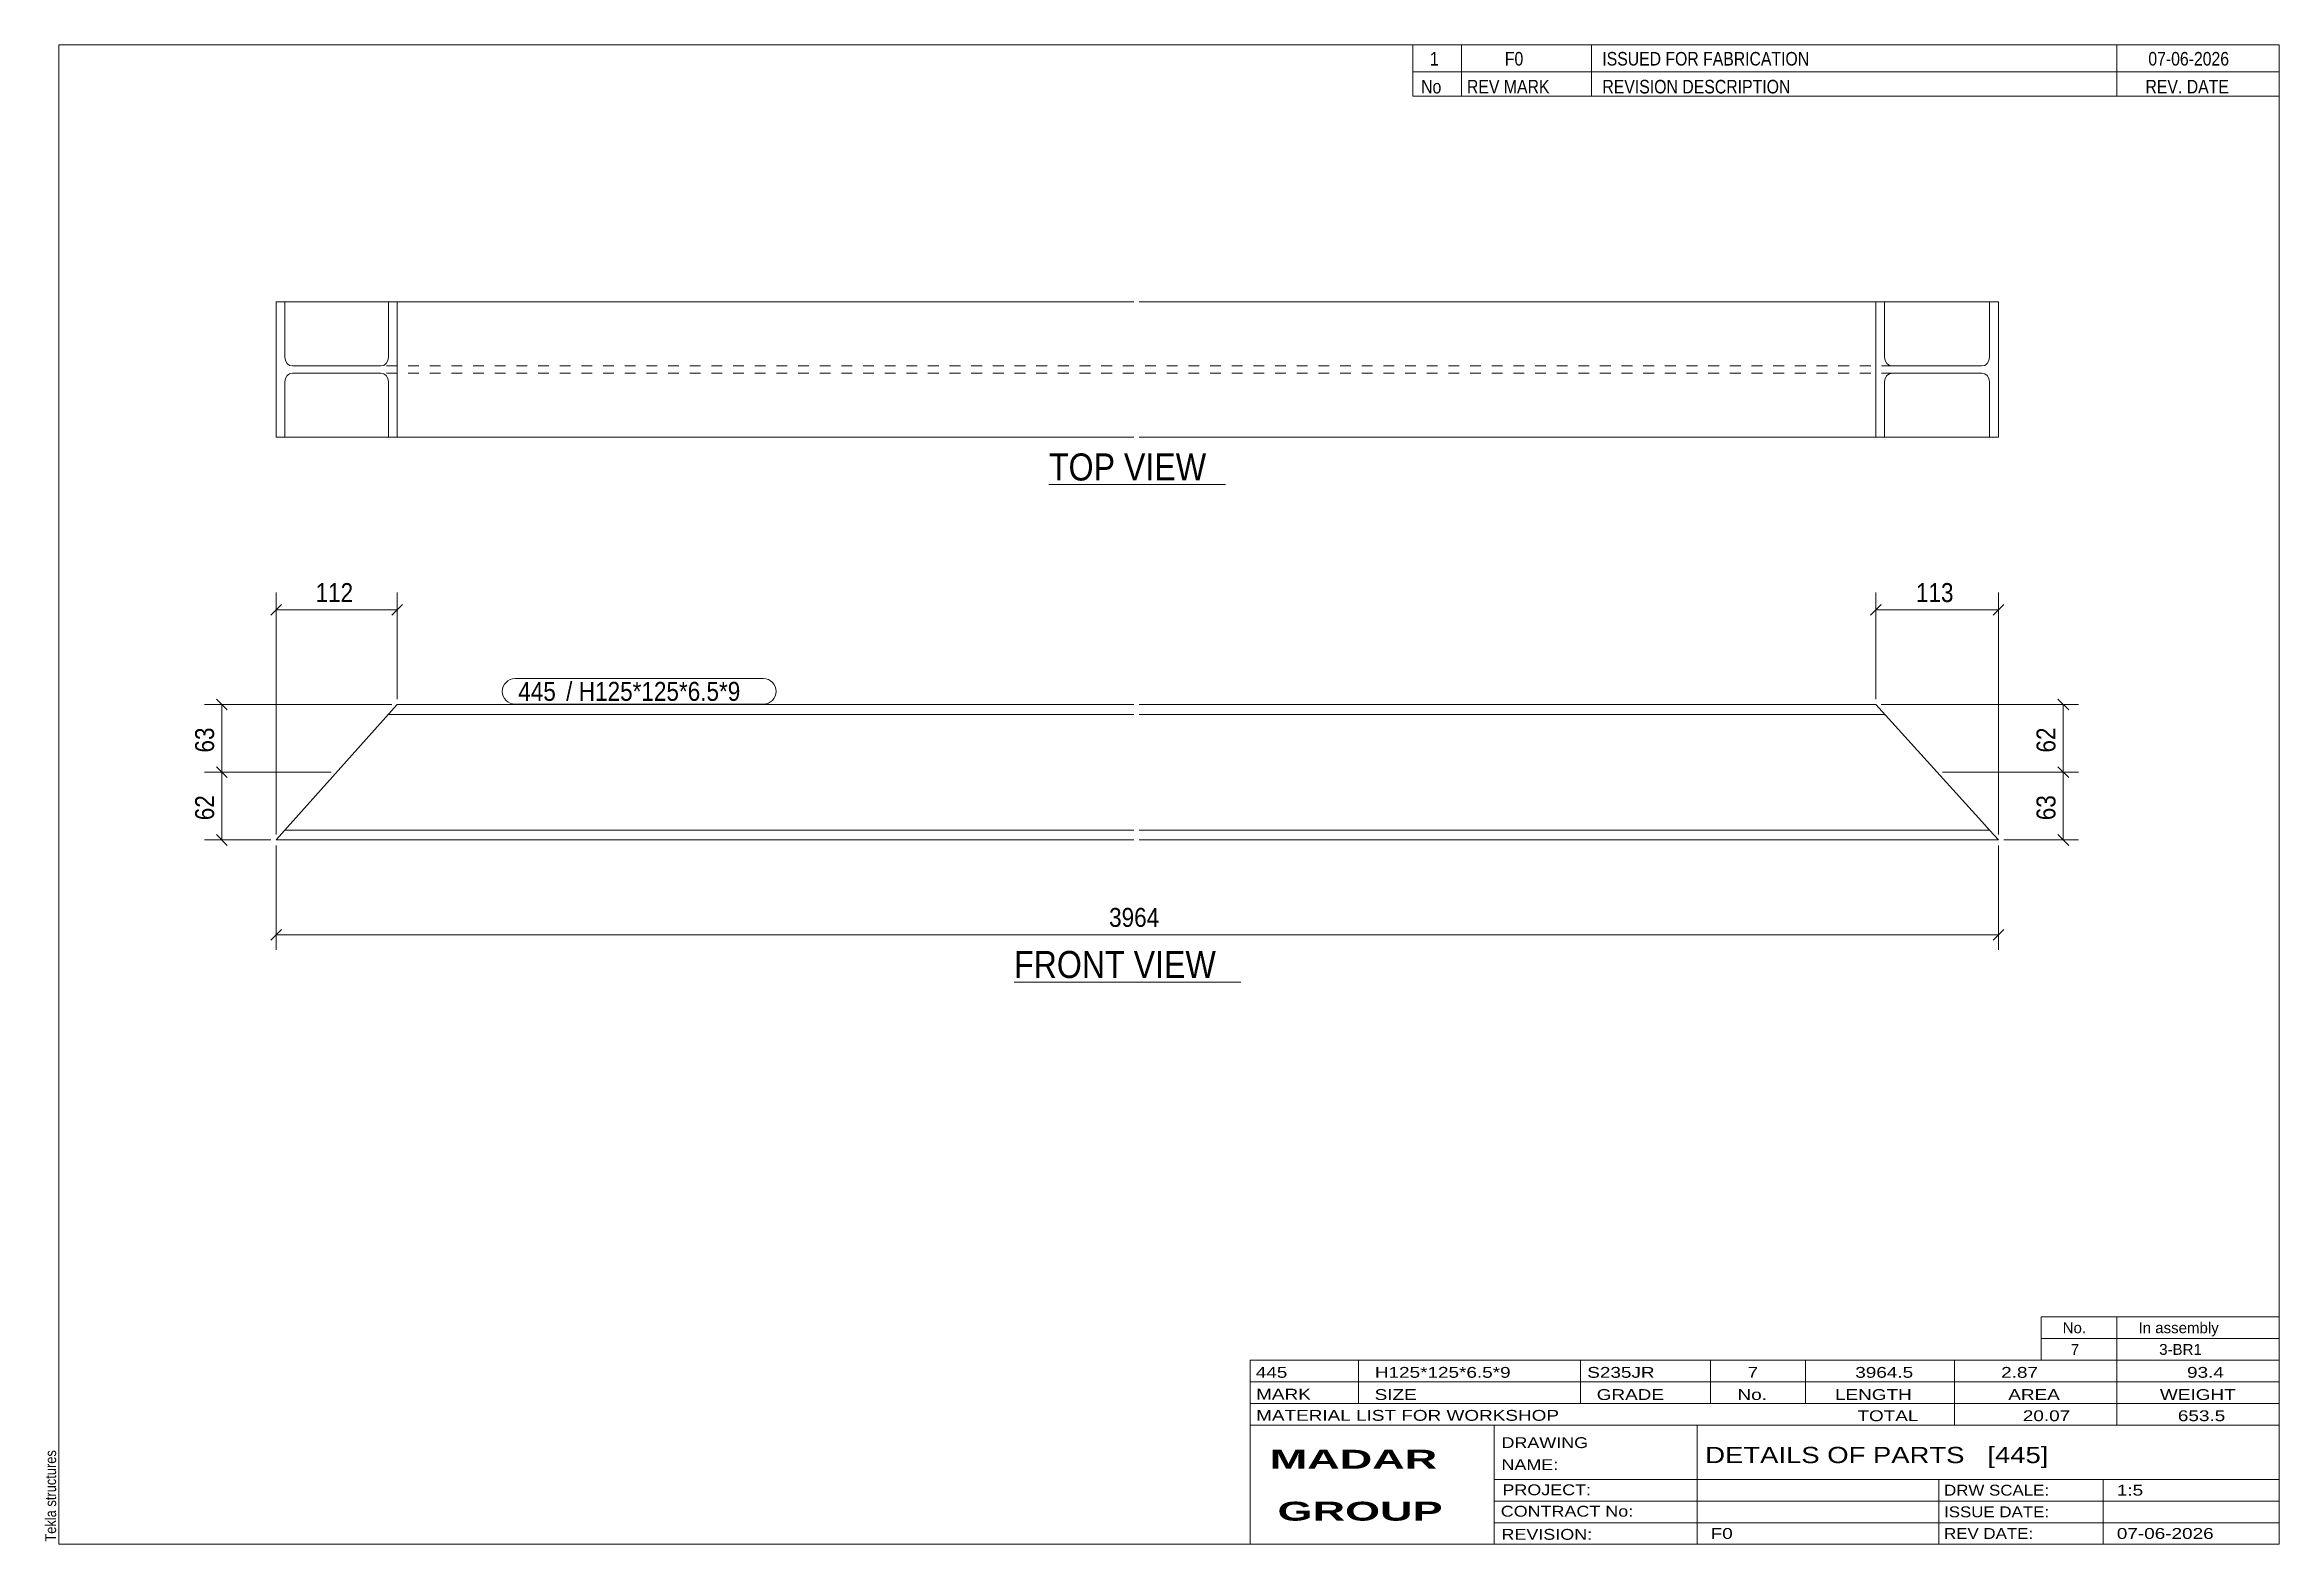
# Model space of a CAD drawing. Header units: millimetres. Extents: x 2 to 415, y 5 to 282.
import ezdxf

# ---------------------------------------------------------------- set-up
doc = ezdxf.new("R2010")
doc.units = ezdxf.units.MM
doc.linetypes.add('XKITLINE00', pattern=[0])
doc.linetypes.add('XKITLINE02', pattern=[4, 2, -2])
for name, color, linetype, lineweight in [('Dimensions', 7, 'Continuous', 0), ('DrawingSheet', 5, 'Continuous', 0), ('OtherObjectType', 7, 'Continuous', 0), ('Part', 2, 'Continuous', 0), ('PartMark', 7, 'Continuous', 0)]:
    doc.layers.add(name, color=color, linetype=linetype, lineweight=lineweight)
doc.styles.add('ARIAL', font='ARIAL.TTF')
doc.styles.add('ARIAL_BOLD', font='ARIALBD.TTF')
doc.styles.add('ARIAL_NARROW', font='ARIALN.TTF')

# ---------------------------------------------------------------- blocks, each defined once
blk = doc.blocks.new('*A1')
at = {"layer": 'Part', "color": 2, "linetype": 'XKITLINE00', "lineweight": 0}
for p, q in [((67.49, 160.1), (45.12, 135.1)), ((203.49, 158.3), (65.88, 158.3)), ((203.49, 160.1), (67.49, 160.1)), ((340.49, 160.1), (204.49, 160.1)), ((342.12, 158.3), (204.49, 158.3)), ((360.05, 138.5), (340.49, 160.1)), ((203.49, 136.9), (46.73, 136.9)), ((361.5, 136.9), (204.49, 136.9)), ((361.5, 136.9), (360.05, 138.5)), ((363.13, 135.1), (361.5, 136.9)), ((203.49, 135.1), (45.12, 135.1)), ((363.13, 135.1), (204.49, 135.1))]:
    blk.add_line(p, q, dxfattribs=at)
at = {"layer": 'Part', "color": 7, "linetype": 'XKITLINE02', "lineweight": 0}
for p, q in [((342.23, 158.18), (342.12, 158.3)), ((361.39, 137.02), (360.6, 137.89)), ((361.5, 136.9), (361.39, 137.02))]:
    blk.add_line(p, q, dxfattribs=at)
blk = doc.blocks.new('*A2')
at = {"layer": 'Part', "color": 2, "linetype": 'XKITLINE00', "lineweight": 0}
for p, q in [((45.12, 209.5), (45.12, 234.5)), ((46.73, 234.5), (45.12, 234.5)), ((203.49, 234.5), (46.73, 234.5)), ((46.73, 224.25), (46.73, 234.5)), ((65.88, 224.25), (65.88, 234.5)), ((67.49, 209.5), (67.49, 234.5)), ((363.13, 234.5), (204.49, 234.5)), ((340.49, 209.5), (340.49, 234.5)), ((342.12, 224.25), (342.12, 234.5)), ((361.5, 224.25), (361.5, 234.5)), ((363.13, 209.5), (363.13, 234.5)), ((46.84, 223.64), (46.73, 224.25)), ((47.15, 223.12), (46.84, 223.64)), ((47.62, 222.77), (47.15, 223.12)), ((65.46, 223.12), (64.99, 222.77)), ((65.77, 223.64), (65.46, 223.12)), ((65.88, 224.25), (65.77, 223.64)), ((342.23, 223.64), (342.12, 224.25)), ((342.54, 223.12), (342.23, 223.64)), ((343.01, 222.77), (342.54, 223.12)), ((361.07, 223.12), (360.6, 222.77)), ((361.39, 223.64), (361.07, 223.12)), ((361.5, 224.25), (361.39, 223.64)), ((46.73, 219.75), (46.84, 220.36)), ((46.73, 209.5), (46.73, 219.75)), ((46.84, 220.36), (47.15, 220.88)), ((47.15, 220.88), (47.62, 221.23)), ((48.17, 222.65), (47.62, 222.77)), ((47.62, 221.23), (48.17, 221.35)), ((64.45, 222.65), (48.17, 222.65)), ((48.17, 221.35), (64.45, 221.35)), ((64.99, 222.77), (64.45, 222.65)), ((64.45, 221.35), (64.99, 221.23)), ((64.99, 221.23), (65.46, 220.88)), ((65.46, 220.88), (65.77, 220.36)), ((65.77, 220.36), (65.88, 219.75)), ((65.88, 209.5), (65.88, 219.75)), ((342.12, 219.75), (342.23, 220.36)), ((342.12, 209.5), (342.12, 219.75)), ((342.23, 220.36), (342.54, 220.88)), ((342.54, 220.88), (343.01, 221.23)), ((343.57, 222.65), (343.01, 222.77)), ((343.01, 221.23), (343.57, 221.35)), ((360.05, 222.65), (343.57, 222.65)), ((360.05, 221.35), (343.57, 221.35)), ((360.6, 222.77), (360.05, 222.65)), ((360.05, 221.35), (360.6, 221.23)), ((360.6, 221.23), (361.07, 220.88)), ((361.07, 220.88), (361.39, 220.36)), ((361.39, 220.36), (361.5, 219.75)), ((361.5, 209.5), (361.5, 219.75)), ((203.49, 209.5), (45.12, 209.5)), ((363.13, 209.5), (204.49, 209.5))]:
    blk.add_line(p, q, dxfattribs=at)
at = {"layer": 'Part', "color": 7, "linetype": 'XKITLINE02', "lineweight": 0}
for p, q in [((363.13, 234.5), (361.5, 234.5)), ((203.49, 222.65), (64.45, 222.65)), ((203.49, 221.35), (64.45, 221.35)), ((343.57, 222.65), (204.49, 222.65)), ((343.57, 221.35), (204.49, 221.35))]:
    blk.add_line(p, q, dxfattribs=at)
blk = doc.blocks.new('*A3')
at = {"layer": 'DrawingSheet', "color": 5, "linetype": 'XKITLINE00', "lineweight": 0}
for p, q in [((415, 282), (5, 282)), ((5, 282), (5, 5)), ((415, 5), (415, 282)), ((5, 5), (415, 5))]:
    blk.add_line(p, q, dxfattribs=at)
at = {"layer": 'DrawingSheet', "color": 5, "style": 'ARIAL', "width": 0.85}
blk.add_text('Tekla structures', height=2, rotation=90, dxfattribs=at).set_placement((4.5, 5.5))
blk = doc.blocks.new('*A4')
at = {"layer": 'OtherObjectType', "color": 7, "linetype": 'XKITLINE00', "lineweight": 0}
for p, q in [((371, 47), (415, 47)), ((371, 43), (371, 47)), ((385, 43), (385, 47)), ((415, 43), (415, 47)), ((371, 43), (415, 43)), ((371, 39), (371, 43)), ((385, 39), (385, 43)), ((415, 39), (415, 43)), ((371, 39), (415, 39))]:
    blk.add_line(p, q, dxfattribs=at)
at = {"layer": 'OtherObjectType', "color": 7, "style": 'ARIAL_NARROW', "width": 1.211571}
for s, p in [('No.', (375, 44)), ('In assembly', (389, 44)), ('7', (376.5, 40)), ('3-BR1', (392.82, 40))]:
    blk.add_text(s, height=2, dxfattribs=at).set_placement(p)
blk = doc.blocks.new('*A5')
at = {"layer": 'OtherObjectType', "color": 7, "linetype": 'XKITLINE00', "lineweight": 0}
for p, q in [((255, 282), (415, 282)), ((415, 282), (255, 282)), ((255, 282), (255, 277)), ((264, 282), (264, 277)), ((288, 282), (288, 277)), ((385, 282), (385, 277)), ((415, 282), (415, 277)), ((255, 277), (415, 277)), ((255, 277), (255, 272.5)), ((255, 277), (415, 277)), ((264, 277), (264, 272.5)), ((288, 277), (288, 272.5)), ((385, 277), (385, 272.5)), ((415, 277), (415, 272.5)), ((415, 272.5), (255, 272.5))]:
    blk.add_line(p, q, dxfattribs=at)
at = {"layer": 'OtherObjectType', "color": 7, "style": 'ARIAL_NARROW'}
for s, width, p in [('1', 1.017001, (258.16, 278.15)), ('F0', 1.017001, (272, 278.15)), ('ISSUED FOR FABRICATION', 1.017001, (290, 278.15)), ('07-06-2026', 1.017001, (390.82, 278.15)), ('No', 1.02, (256.54, 273)), ('REV MARK', 1.02, (265, 273)), ('REVISION DESCRIPTION', 1.02, (290, 273)), ('REV. DATE', 1.02, (390.28, 273))]:
    blk.add_text(s, height=2.5, dxfattribs=dict(at, width=width)).set_placement(p)
blk = doc.blocks.new('*A6')
at = {"layer": 'OtherObjectType', "color": 7, "linetype": 'XKITLINE00', "lineweight": 0}
for p, q in [((225, 39), (415, 39)), ((225, 39), (225, 35)), ((225, 39), (415, 39)), ((245, 35), (245, 39)), ((286, 35), (286, 39)), ((310, 35), (310, 39)), ((327.5, 35), (327.5, 39)), ((355, 35), (355, 39)), ((385, 35), (385, 39)), ((415, 35), (415, 39)), ((225, 35), (415, 35)), ((225, 35), (225, 5)), ((225, 35), (415, 35)), ((245, 31), (245, 35)), ((286, 31), (286, 35)), ((310, 31), (310, 35)), ((327.5, 31), (327.5, 35)), ((355, 31), (355, 35)), ((385, 31), (385, 35)), ((415, 31), (415, 35)), ((225, 31), (415, 31)), ((355, 27), (355, 31)), ((385, 27), (385, 31)), ((415, 27), (415, 31)), ((225, 27), (415, 27)), ((270, 21), (270, 27)), ((307.5, 17), (307.5, 27)), ((415, 21), (415, 27)), ((270, 21), (270, 5)), ((415, 17), (415, 21)), ((270, 17), (415, 17)), ((307.5, 5), (307.5, 17)), ((352.16, 13), (352.16, 17)), ((382.5, 5), (382.5, 17)), ((415, 13), (415, 17)), ((270, 13), (415, 13)), ((352.16, 5), (352.16, 13)), ((415, 9), (415, 13)), ((270, 9), (415, 9)), ((415, 5), (415, 9)), ((225, 5), (415, 5)), ((262.5, 5), (415, 5))]:
    blk.add_line(p, q, dxfattribs=at)
at = {"layer": 'OtherObjectType', "color": 7, "style": 'ARIAL_NARROW'}
for s, height, width, p in [('445', 2, 1.525501, (226.01, 35.76)), ('H125*125*6.5*9', 2, 1.525501, (248, 35.76)), ('S235JR', 2, 1.525501, (287.22, 35.76)), ('7', 2, 1.525501, (316.82, 35.76)), ('3964.5', 2, 1.525501, (336.7, 35.76)), ('2.87', 2, 1.525501, (363.64, 35.76)), ('93.4', 2, 1.525501, (397.96, 35.76)), ('MARK', 2, 1.525501, (226.08, 31.73)), ('SIZE', 2, 1.525501, (247.96, 31.66)), ('GRADE', 2, 1.525501, (288.96, 31.66)), ('No.', 2, 1.525501, (314.96, 31.66)), ('LENGTH', 2, 1.525501, (332.96, 31.66)), ('AREA', 2, 1.525501, (364.96, 31.66)), ('WEIGHT', 2, 1.525501, (392.96, 31.66)), ('MATERIAL LIST FOR WORKSHOP', 2, 1.525501, (226.08, 27.82)), ('TOTAL', 2, 1.525501, (337.1, 27.75)), ('20.07', 2, 1.525501, (367.64, 27.75)), ('653.5', 2, 1.525501, (396.27, 27.75)), ('DRAWING', 2, 1.445, (271.38, 22.78)), ('NAME:', 2, 1.445, (271.38, 18.72)), ('DETAILS OF PARTS   [445]', 3, 1.474651, (309, 20)), ('PROJECT:', 2, 1.445, (271.55, 14.07)), ('DRW SCALE:', 2, 1.36, (353.1, 14)), ('1:5', 2, 1.525501, (385, 14)), ('CONTRACT No:', 2, 1.445, (271.25, 10.11)), ('ISSUE DATE:', 2, 1.36, (353.1, 10)), ('REVISION:', 2, 1.445, (271.38, 5.84)), ('F0', 2, 1.525501, (310, 6)), ('REV DATE:', 2, 1.36, (353.1, 6)), ('07-06-2026', 2, 1.525501, (385, 6))]:
    blk.add_text(s, height=height, dxfattribs=dict(at, width=width)).set_placement(p)
at = {"layer": 'OtherObjectType', "color": 1, "style": 'ARIAL_BOLD', "width": 1.7}
for s, p in [('MADAR ', (228.58, 18.97)), ('GROUP', (230.03, 9.37))]:
    blk.add_text(s, height=3.5, dxfattribs=at).set_placement(p)
blk = doc.blocks.new('*A7')
at = {"layer": 'Dimensions', "color": 7, "linetype": 'XKITLINE00', "lineweight": 0}
for p, q in [((34.13, 148.59), (36.11, 146.61)), ((55.31, 147.6), (31.92, 147.6)), ((35.12, 135.1), (35.12, 147.6)), ((44.12, 135.1), (31.92, 135.1)), ((34.13, 136.09), (36.11, 134.11))]:
    blk.add_line(p, q, dxfattribs=at)
at = {"layer": 'Dimensions', "color": 3}
for p in [(35.12, 147.6), (35.12, 135.1)]:
    blk.add_point(p, dxfattribs=at)
at = {"layer": 'Dimensions', "color": 3, "style": 'ARIAL', "width": 0.85}
blk.add_text('62', height=3.5, rotation=90.0002, dxfattribs=at).set_placement((33.67, 138.75))
blk = doc.blocks.new('*A8')
at = {"layer": 'Dimensions', "color": 7, "linetype": 'XKITLINE00', "lineweight": 0}
for p, q in [((34.13, 161.09), (36.11, 159.11)), ((66.49, 160.1), (31.92, 160.1)), ((35.12, 147.6), (35.12, 160.1)), ((34.13, 148.59), (36.11, 146.61)), ((55.31, 147.6), (31.92, 147.6))]:
    blk.add_line(p, q, dxfattribs=at)
at = {"layer": 'Dimensions', "color": 3}
for p in [(35.12, 160.1), (35.12, 147.6)]:
    blk.add_point(p, dxfattribs=at)
at = {"layer": 'Dimensions', "color": 3, "style": 'ARIAL', "width": 0.85}
blk.add_text('63', height=3.5, rotation=90.0002, dxfattribs=at).set_placement((33.67, 151.25))
blk = doc.blocks.new('*A9')
at = {"layer": 'Dimensions', "color": 7, "linetype": 'XKITLINE00', "lineweight": 0}
for p, q in [((374.13, 148.59), (376.11, 146.61)), ((352.81, 147.6), (377.92, 147.6)), ((375.12, 135.1), (375.12, 147.6)), ((364.13, 135.1), (377.92, 135.1)), ((374.13, 136.09), (376.11, 134.11))]:
    blk.add_line(p, q, dxfattribs=at)
at = {"layer": 'Dimensions', "color": 3}
for p in [(375.12, 147.6), (375.12, 135.1)]:
    blk.add_point(p, dxfattribs=at)
at = {"layer": 'Dimensions', "color": 3, "style": 'ARIAL', "width": 0.85}
blk.add_text('63', height=3.5, rotation=90.0002, dxfattribs=at).set_placement((373.67, 138.75))
blk = doc.blocks.new('*A10')
at = {"layer": 'Dimensions', "color": 7, "linetype": 'XKITLINE00', "lineweight": 0}
for p, q in [((374.13, 161.09), (376.11, 159.11)), ((341.49, 160.1), (377.92, 160.1)), ((375.12, 147.6), (375.12, 160.1)), ((374.13, 148.59), (376.11, 146.61)), ((352.81, 147.6), (377.92, 147.6))]:
    blk.add_line(p, q, dxfattribs=at)
at = {"layer": 'Dimensions', "color": 3}
for p in [(375.12, 160.1), (375.12, 147.6)]:
    blk.add_point(p, dxfattribs=at)
at = {"layer": 'Dimensions', "color": 3, "style": 'ARIAL', "width": 0.85}
blk.add_text('62', height=3.5, rotation=90.0002, dxfattribs=at).set_placement((373.67, 151.25))
blk = doc.blocks.new('*A11')
at = {"layer": 'Dimensions', "color": 7, "linetype": 'XKITLINE00', "lineweight": 0}
for p, q in [((45.12, 134.1), (45.12, 114.8)), ((363.13, 134.1), (363.13, 114.8)), ((46.11, 118.59), (44.13, 116.61)), ((45.12, 117.6), (363.13, 117.6)), ((364.12, 118.59), (362.14, 116.61))]:
    blk.add_line(p, q, dxfattribs=at)
at = {"layer": 'Dimensions', "color": 3}
for p in [(45.12, 117.6), (363.13, 117.6)]:
    blk.add_point(p, dxfattribs=at)
at = {"layer": 'Dimensions', "color": 3, "style": 'ARIAL', "width": 0.85}
blk.add_text('3964', height=3.5, dxfattribs=at).set_placement((198.93, 119.05))
blk = doc.blocks.new('*A12')
at = {"layer": 'Dimensions', "color": 7, "linetype": 'XKITLINE00', "lineweight": 0}
for p, q in [((46.11, 178.59), (44.13, 176.61)), ((45.12, 136.1), (45.12, 180.8)), ((45.12, 177.6), (67.49, 177.6)), ((68.48, 178.59), (66.5, 176.61)), ((67.49, 161.1), (67.49, 180.8))]:
    blk.add_line(p, q, dxfattribs=at)
at = {"layer": 'Dimensions', "color": 3}
for p in [(45.12, 177.6), (67.49, 177.6)]:
    blk.add_point(p, dxfattribs=at)
at = {"layer": 'Dimensions', "color": 3, "style": 'ARIAL', "width": 0.85}
blk.add_text('112', height=3.5, dxfattribs=at).set_placement((52.41, 179.05))
blk = doc.blocks.new('*A13')
at = {"layer": 'Dimensions', "color": 7, "linetype": 'XKITLINE00', "lineweight": 0}
for p, q in [((341.48, 178.59), (339.5, 176.61)), ((340.49, 161.1), (340.49, 180.8)), ((340.49, 177.6), (363.13, 177.6)), ((364.12, 178.59), (362.14, 176.61)), ((363.13, 136.1), (363.13, 180.8))]:
    blk.add_line(p, q, dxfattribs=at)
at = {"layer": 'Dimensions', "color": 3}
for p in [(340.49, 177.6), (363.13, 177.6)]:
    blk.add_point(p, dxfattribs=at)
at = {"layer": 'Dimensions', "color": 3, "style": 'ARIAL', "width": 0.85}
blk.add_text('113', height=3.5, dxfattribs=at).set_placement((347.91, 179.05))
blk = doc.blocks.new('*A14')
at = {"layer": 'PartMark', "color": 7, "linetype": 'XKITLINE00', "lineweight": 0}
for p, q in [((89.24, 164.9), (135.1, 164.9)), ((89.24, 160.2), (135.1, 160.2))]:
    blk.add_line(p, q, dxfattribs=at)
for centre, start, end in [((89.24, 162.55), 90, 270), ((135.1, 162.55), 270, 90)]:
    blk.add_arc(centre, 2.35, start, end, dxfattribs=at)
at = {"layer": 'PartMark', "color": 1, "style": 'ARIAL', "width": 0.85}
blk.add_text('445', height=3.5, dxfattribs=at).set_placement((89.84, 160.8))
at = {"layer": 'PartMark', "color": 3, "style": 'ARIAL', "width": 0.85}
for s, p in [('/', (98.67, 160.8)), ('H125*125*6.5*9', (101.02, 160.8))]:
    blk.add_text(s, height=3.5, dxfattribs=at).set_placement(p)
blk = doc.blocks.new('*A15')
at = {"layer": 'OtherObjectType', "color": 7, "linetype": 'XKITLINE00', "lineweight": 0}
blk.add_line((181.37, 108.85), (223.23, 108.85), dxfattribs=at)
at = {"layer": 'OtherObjectType', "color": 3, "style": 'ARIAL', "width": 0.85}
blk.add_text('FRONT VIEW', height=5, dxfattribs=at).set_placement((181.37, 109.6))
blk = doc.blocks.new('*A16')
at = {"layer": 'OtherObjectType', "color": 7, "linetype": 'XKITLINE00', "lineweight": 0}
blk.add_line((187.82, 200.75), (220.43, 200.75), dxfattribs=at)
at = {"layer": 'OtherObjectType', "color": 3, "style": 'ARIAL', "width": 0.85}
blk.add_text('TOP VIEW', height=5, dxfattribs=at).set_placement((187.82, 201.5))

msp = doc.modelspace()

# ---------------------------------------------------------------- block references
at = {"lineweight": 0}
for name in ['*A3', '*A5', '*A2', '*A16', '*A12', '*A13', '*A8', '*A14', '*A10', '*A1', '*A7', '*A9', '*A11', '*A15', '*A4', '*A6']:
    msp.add_blockref(name, (0, 0), dxfattribs=at)

doc.saveas('drawing.dxf')
